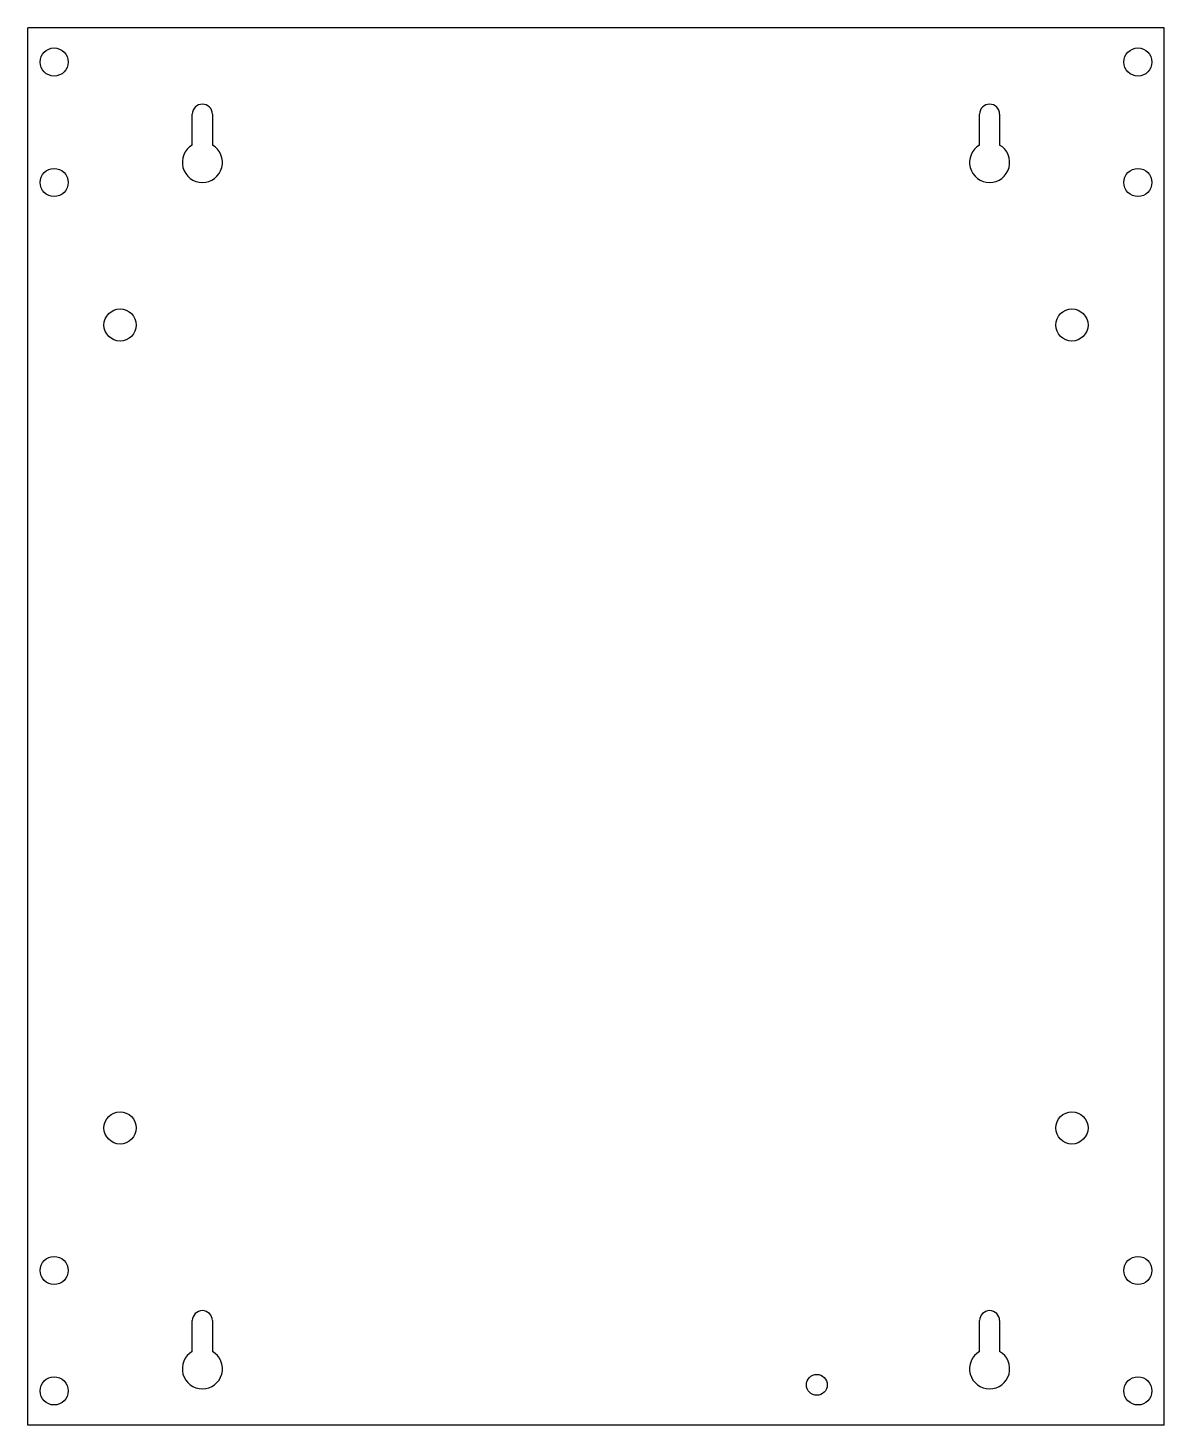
# Model space of a CAD drawing. Header units: millimetres. Extents: x 38 to 321, y -50 to 298.
import ezdxf

# ---------------------------------------------------------------- set-up
doc = ezdxf.new("R2010")
doc.units = ezdxf.units.MM
doc.layers.add('DV4_0', color=7, linetype='Continuous')

msp = doc.modelspace()

# ---------------------------------------------------------------- linework, layer by layer
at = {"layer": 'DV4_0', "color": 7, "linetype": 'Continuous'}
for p, q in [((51.21, 297.53), (38.41, 297.53)), ((38.41, -50.47), (38.41, 297.53)), ((91.36, 297.53), (51.21, 297.53)), ((51.21, 297.53), (51.21, 297.53)), ((98.66, 297.53), (91.36, 297.53)), ((91.36, 297.53), (91.36, 297.53)), ((98.67, 297.53), (98.66, 297.53)), ((113.96, 297.53), (98.67, 297.53)), ((113.97, 297.53), (113.96, 297.53)), ((245.86, 297.53), (113.97, 297.53)), ((245.87, 297.53), (245.86, 297.53)), ((261.16, 297.53), (245.87, 297.53)), ((261.17, 297.53), (261.16, 297.53)), ((268.47, 297.53), (261.17, 297.53)), ((308.62, 297.53), (268.47, 297.53)), ((268.47, 297.53), (268.47, 297.53)), ((321.42, 297.53), (308.62, 297.53)), ((308.62, 297.53), (308.62, 297.53)), ((321.42, -50.47), (321.42, 297.53)), ((79.36, 268.36), (79.36, 276.03)), ((84.36, 276.03), (84.36, 268.36)), ((275.47, 268.36), (275.47, 276.03)), ((280.47, 276.03), (280.47, 268.36)), ((79.36, -32.14), (79.36, -24.47)), ((84.36, -24.47), (84.36, -32.14)), ((275.47, -32.14), (275.47, -24.47)), ((280.47, -24.47), (280.47, -32.14)), ((51.21, -50.47), (38.41, -50.47)), ((91.36, -50.47), (51.21, -50.47)), ((51.21, -50.47), (51.21, -50.47)), ((98.66, -50.47), (91.36, -50.47)), ((91.36, -50.47), (91.36, -50.47)), ((98.66, -50.47), (98.67, -50.47)), ((113.96, -50.47), (98.67, -50.47)), ((113.96, -50.47), (113.97, -50.47)), ((245.86, -50.47), (113.97, -50.47)), ((245.86, -50.47), (245.87, -50.47)), ((261.16, -50.47), (245.87, -50.47)), ((261.16, -50.47), (261.17, -50.47)), ((268.47, -50.47), (261.17, -50.47)), ((308.62, -50.47), (268.47, -50.47)), ((268.47, -50.47), (268.47, -50.47)), ((321.42, -50.47), (308.62, -50.47)), ((308.62, -50.47), (308.62, -50.47))]:
    msp.add_line(p, q, dxfattribs=at)
for centre, radius in [((44.94, 289.03), 3.5), ((314.9, 289.03), 3.5), ((44.94, 259.03), 3.5), ((314.9, 259.03), 3.5), ((61.35, 223.53), 4), ((298.48, 223.53), 4), ((61.35, 23.53), 4), ((298.48, 23.53), 4), ((44.94, -11.97), 3.5), ((314.9, -11.97), 3.5), ((234.92, -40.47), 2.6), ((44.94, -41.97), 3.5), ((314.9, -41.97), 3.5)]:
    msp.add_circle(centre, radius, dxfattribs=at)
for centre, radius, start, end in [((81.86, 276.03), 2.5, 0, 180), ((277.97, 276.03), 2.5, 0, 180), ((81.86, 264.03), 5, 120, 60), ((277.97, 264.03), 5, 120, 60), ((81.86, -24.47), 2.5, 0, 180), ((277.97, -24.47), 2.5, 0, 180), ((81.86, -36.47), 5, 120, 60), ((277.97, -36.47), 5, 120, 60)]:
    msp.add_arc(centre, radius, start, end, dxfattribs=at)

doc.saveas('drawing.dxf')
